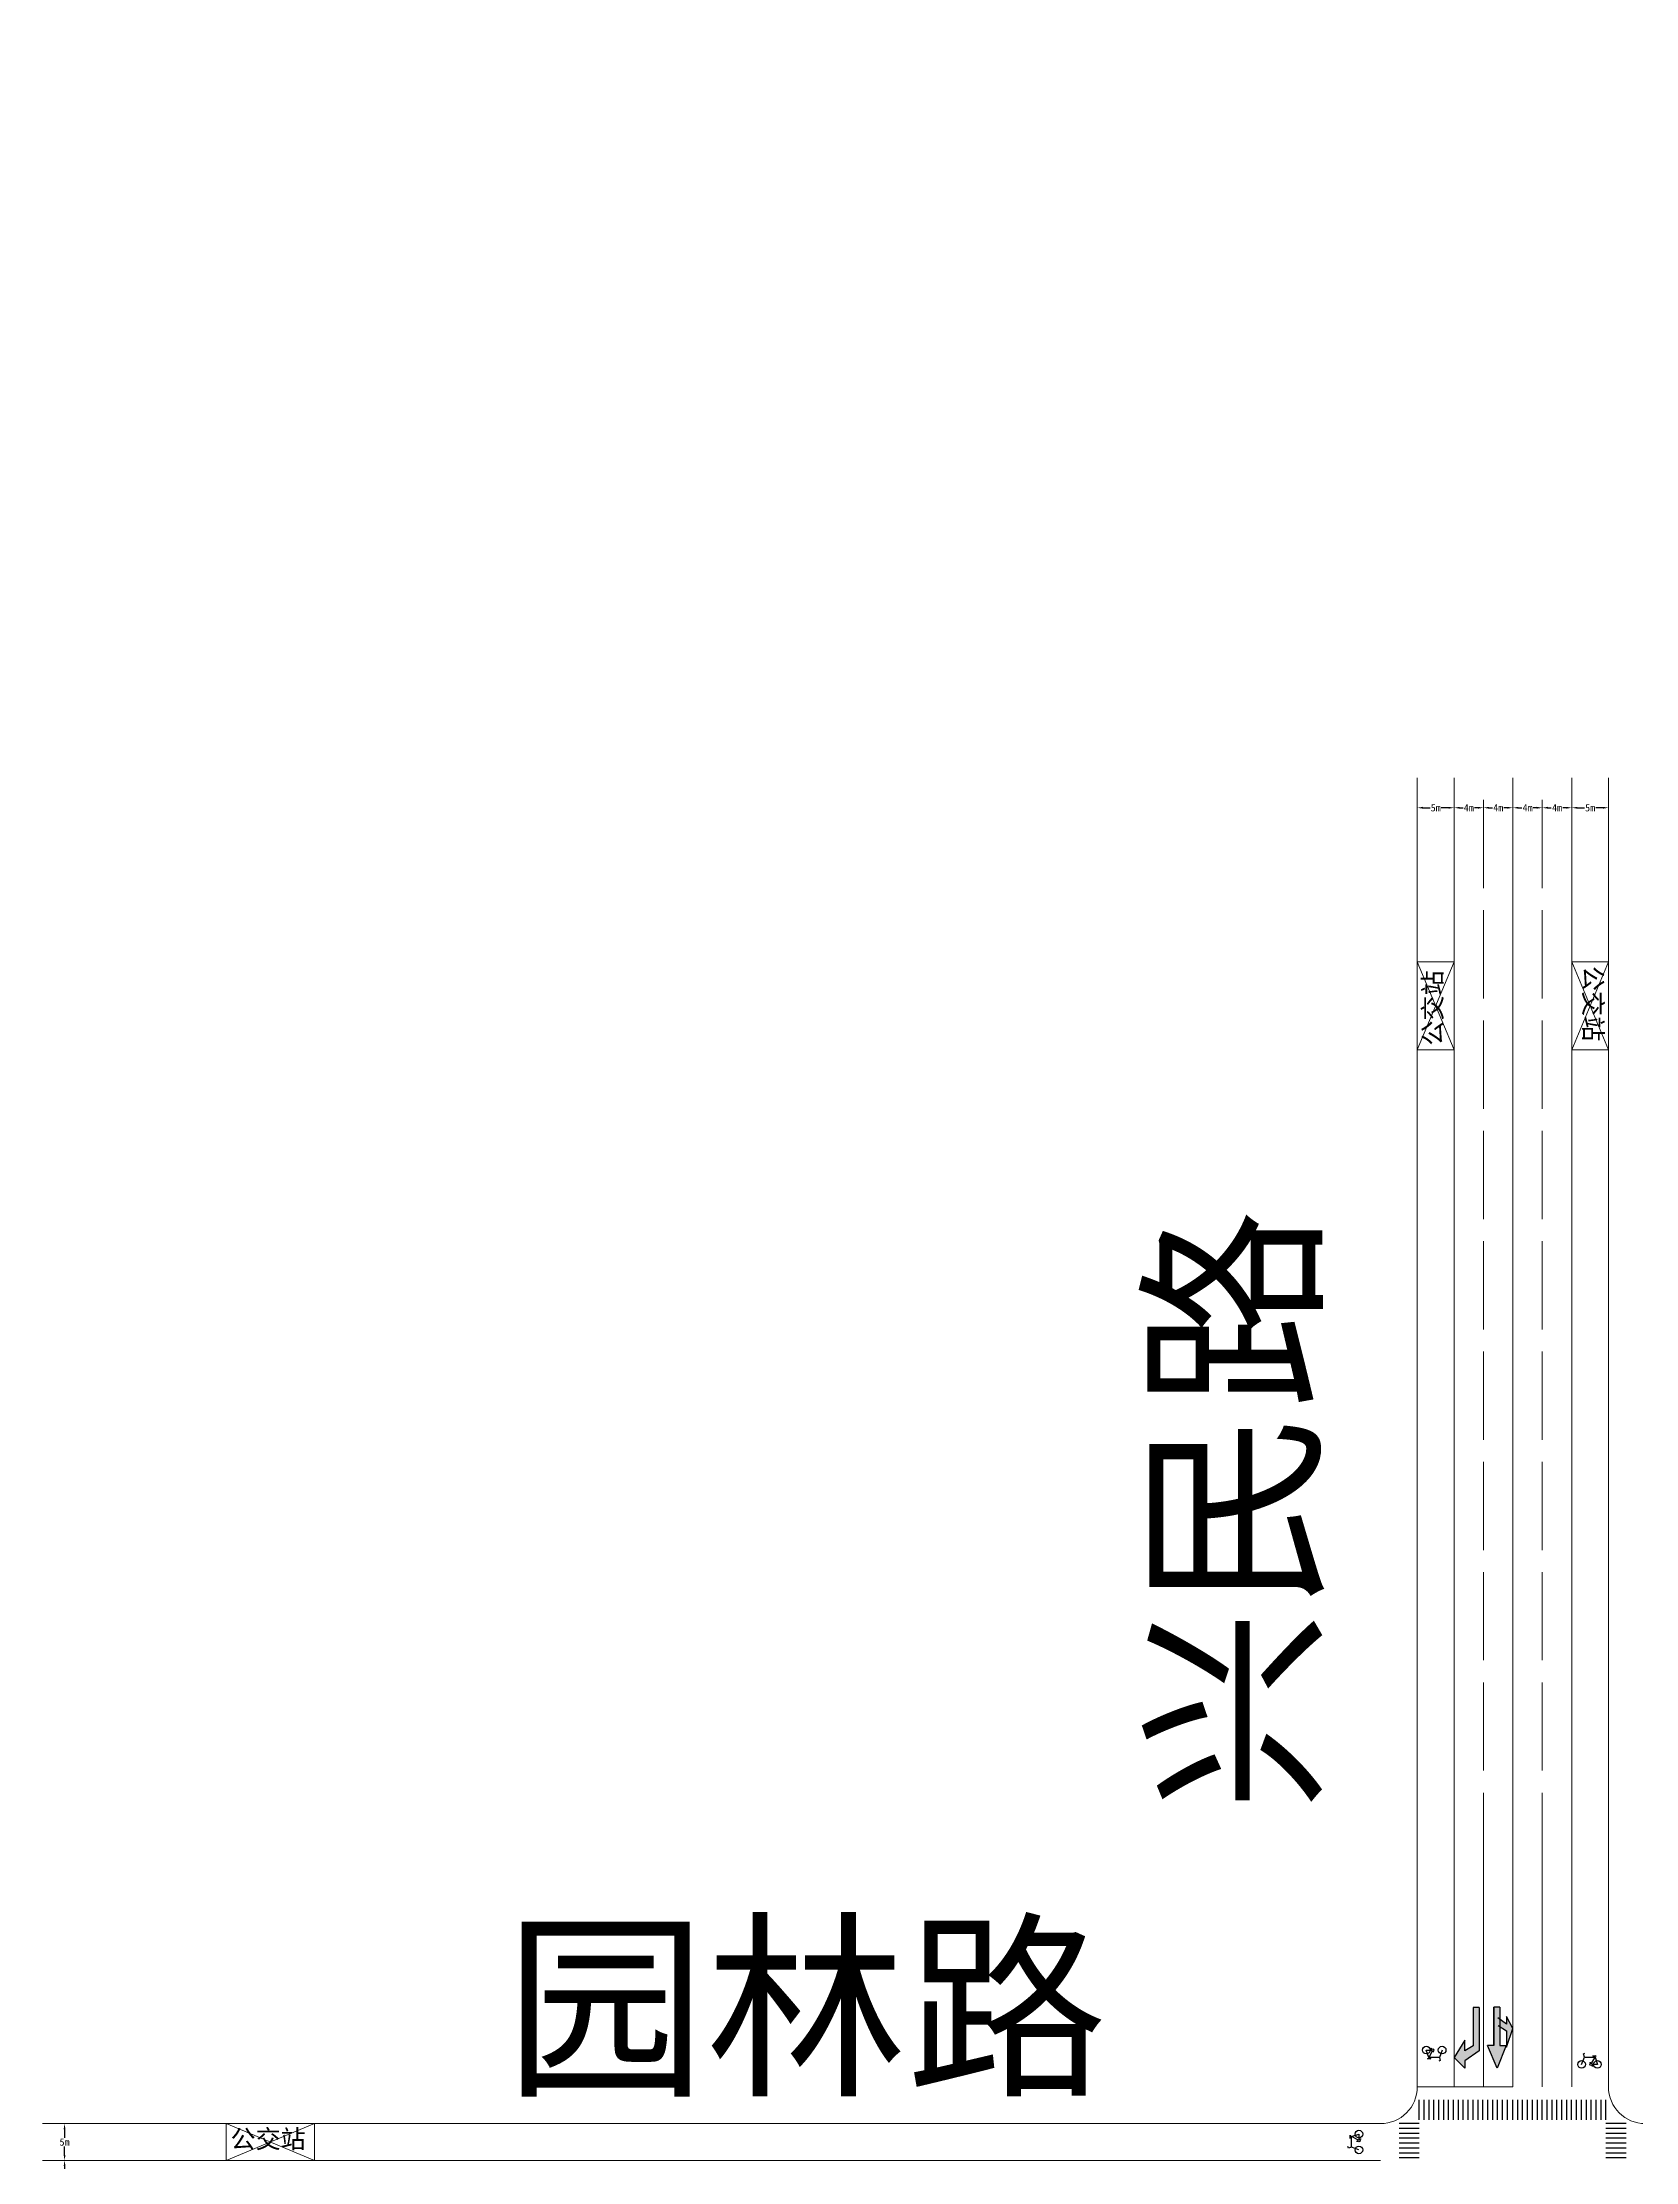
# Model space of a CAD drawing. Header units: millimetres. Extents: x -314 to 886, y 2238 to 2743.
# Drawn here: x -313.8 to -97.1, y 2449.6 to 2737.8 of the extents above; entities that cross this region are included whole.
import ezdxf

# ---------------------------------------------------------------- set-up
doc = ezdxf.new("R2010")
doc.units = ezdxf.units.MM
doc.linetypes.add('ACAD_ISO02W100', pattern=[15, 12, -3])
doc.layers.add('国道主道', color=7, linetype='Continuous')
doc.layers.add('块插入图层', color=7, linetype='Continuous')
doc.layers.add('标志标线层', color=6, linetype='Continuous', lineweight=15)
doc.layers.add('路口层', color=4, linetype='Continuous', lineweight=9)
doc.styles.get("Standard").update_dxf_attribs({"font": ''})
doc.styles.get('Standard').set_extended_font_data('SimSun')
doc.dimstyles.new('m', dxfattribs={"dimtxt": 1, "dimasz": 0.75, "dimexe": 0.18, "dimexo": 0.0625, "dimgap": 0.09, "dimtad": 0, "dimtih": 1, "dimtoh": 1, "dimdsep": 46, "dimtxsty": 'Standard', "dimcen": 0.09, "dimse1": 1, "dimse2": 1, "dimadec": 0, "dimazin": 0, "dimtfac": 1, "dimtofl": 0, "dimtmove": 0, "dimatfit": 3, "dimfxl": 0.18, "dimtolj": 1, "dimtzin": 0, "dimarcsym": 0})

# ---------------------------------------------------------------- blocks, each defined once
blk = doc.blocks.new('*D16')
at = {"layer": 'Defpoints', "color": 0}
for p in [(-313.82, 2454.77), (-313.82, 2449.77), (-310.81, 2449.77)]:
    blk.add_point(p, dxfattribs=at)
at = {"layer": '标志标线层', "color": 0, "lineweight": -2}
for p, q in [((-310.81, 2454.02), (-310.81, 2452.86)), ((-310.81, 2450.52), (-310.81, 2451.68))]:
    blk.add_line(p, q, dxfattribs=at)
at = {"layer": '标志标线层', "color": 0}
for points in [[(-310.93, 2454.02), (-310.68, 2454.02), (-310.81, 2454.77)], [(-310.93, 2450.52), (-310.68, 2450.52), (-310.81, 2449.77)]]:
    blk.add_solid(points, dxfattribs=at)
at = {"layer": '标志标线层', "color": 0, "insert": (-310.81, 2452.27), "char_height": 1, "attachment_point": 5}
blk.add_mtext('\\A1;5m', dxfattribs=at)
blk = doc.blocks.new('*D6')
at = {"layer": 'Defpoints', "color": 0}
for p in [(-310.81, 2449.77), (-310.81, 2445.77), (-210.81, 2445.77)]:
    blk.add_point(p, dxfattribs=at)
at = {"layer": '标志标线层', "color": 0, "lineweight": -2}
for p, q in [((-310.81, 2449.02), (-310.81, 2448.36)), ((-310.81, 2446.52), (-310.81, 2447.18))]:
    blk.add_line(p, q, dxfattribs=at)
at = {"layer": '标志标线层', "color": 0}
for points in [[(-310.93, 2449.02), (-310.68, 2449.02), (-310.81, 2449.77)], [(-310.93, 2446.52), (-310.68, 2446.52), (-310.81, 2445.77)]]:
    blk.add_solid(points, dxfattribs=at)
at = {"layer": '标志标线层', "color": 0, "insert": (-310.81, 2447.77), "char_height": 1, "attachment_point": 5}
blk.add_mtext('\\A1;4m', dxfattribs=at)
blk = doc.blocks.new('*D23')
at = {"layer": 'Defpoints', "color": 0}
for p in [(-126.82, 2637.77), (-121.82, 2637.77), (-121.82, 2633.7)]:
    blk.add_point(p, dxfattribs=at)
at = {"layer": '标志标线层', "color": 0, "lineweight": -2}
for p, q in [((-126.07, 2633.7), (-125.09, 2633.7)), ((-122.57, 2633.7), (-123.56, 2633.7))]:
    blk.add_line(p, q, dxfattribs=at)
at = {"layer": '标志标线层', "color": 0}
for points in [[(-126.07, 2633.83), (-126.07, 2633.58), (-126.82, 2633.7)], [(-122.57, 2633.83), (-122.57, 2633.58), (-121.82, 2633.7)]]:
    blk.add_solid(points, dxfattribs=at)
at = {"layer": '标志标线层', "color": 0, "insert": (-124.32, 2633.7), "char_height": 1, "attachment_point": 5}
blk.add_mtext('\\A1;5m', dxfattribs=at)
blk = doc.blocks.new('*D13')
at = {"layer": 'Defpoints', "color": 0}
for p in [(-117.82, 2637.77), (-121.82, 2633.7), (-117.82, 2633.7)]:
    blk.add_point(p, dxfattribs=at)
at = {"layer": '标志标线层', "color": 0, "lineweight": -2}
for p, q in [((-121.07, 2633.7), (-120.6, 2633.7)), ((-118.57, 2633.7), (-119.05, 2633.7))]:
    blk.add_line(p, q, dxfattribs=at)
at = {"layer": '标志标线层', "color": 0}
for points in [[(-121.07, 2633.83), (-121.07, 2633.58), (-121.82, 2633.7)], [(-118.57, 2633.83), (-118.57, 2633.58), (-117.82, 2633.7)]]:
    blk.add_solid(points, dxfattribs=at)
at = {"layer": '标志标线层', "color": 0, "insert": (-119.82, 2633.7), "char_height": 1, "attachment_point": 5}
blk.add_mtext('\\A1;4m', dxfattribs=at)
blk = doc.blocks.new('*D14')
at = {"layer": 'Defpoints', "color": 0}
for p in [(-117.82, 2633.7), (-113.82, 2633.7), (-113.82, 2633.7)]:
    blk.add_point(p, dxfattribs=at)
at = {"layer": '标志标线层', "color": 0, "lineweight": -2}
for p, q in [((-117.07, 2633.7), (-116.6, 2633.7)), ((-114.57, 2633.7), (-115.05, 2633.7))]:
    blk.add_line(p, q, dxfattribs=at)
at = {"layer": '标志标线层', "color": 0}
for points in [[(-117.07, 2633.83), (-117.07, 2633.58), (-117.82, 2633.7)], [(-114.57, 2633.83), (-114.57, 2633.58), (-113.82, 2633.7)]]:
    blk.add_solid(points, dxfattribs=at)
at = {"layer": '标志标线层', "color": 0, "insert": (-115.82, 2633.7), "char_height": 1, "attachment_point": 5}
blk.add_mtext('\\A1;4m', dxfattribs=at)
blk = doc.blocks.new('*D15')
at = {"layer": 'Defpoints', "color": 0}
for p in [(-109.82, 2737.77), (-113.82, 2633.7), (-109.82, 2633.7)]:
    blk.add_point(p, dxfattribs=at)
at = {"layer": '标志标线层', "color": 0, "lineweight": -2}
for p, q in [((-113.07, 2633.7), (-112.6, 2633.7)), ((-110.57, 2633.7), (-111.05, 2633.7))]:
    blk.add_line(p, q, dxfattribs=at)
at = {"layer": '标志标线层', "color": 0}
for points in [[(-113.07, 2633.83), (-113.07, 2633.58), (-113.82, 2633.7)], [(-110.57, 2633.83), (-110.57, 2633.58), (-109.82, 2633.7)]]:
    blk.add_solid(points, dxfattribs=at)
at = {"layer": '标志标线层', "color": 0, "insert": (-111.82, 2633.7), "char_height": 1, "attachment_point": 5}
blk.add_mtext('\\A1;4m', dxfattribs=at)
blk = doc.blocks.new('*D24')
at = {"layer": 'Defpoints', "color": 0}
for p in [(-109.82, 2637.77), (-105.82, 2637.77), (-109.82, 2633.7)]:
    blk.add_point(p, dxfattribs=at)
at = {"layer": '标志标线层', "color": 0, "lineweight": -2}
for p, q in [((-109.07, 2633.7), (-108.6, 2633.7)), ((-106.57, 2633.7), (-107.05, 2633.7))]:
    blk.add_line(p, q, dxfattribs=at)
at = {"layer": '标志标线层', "color": 0}
for points in [[(-109.07, 2633.83), (-109.07, 2633.58), (-109.82, 2633.7)], [(-106.57, 2633.83), (-106.57, 2633.58), (-105.82, 2633.7)]]:
    blk.add_solid(points, dxfattribs=at)
at = {"layer": '标志标线层', "color": 0, "insert": (-107.82, 2633.7), "char_height": 1, "attachment_point": 5}
blk.add_mtext('\\A1;4m', dxfattribs=at)
blk = doc.blocks.new('*D25')
at = {"layer": 'Defpoints', "color": 0}
for p in [(-105.82, 2637.77), (-100.82, 2637.77), (-105.82, 2633.7)]:
    blk.add_point(p, dxfattribs=at)
at = {"layer": '标志标线层', "color": 0, "lineweight": -2}
for p, q in [((-105.07, 2633.7), (-104.09, 2633.7)), ((-101.57, 2633.7), (-102.56, 2633.7))]:
    blk.add_line(p, q, dxfattribs=at)
at = {"layer": '标志标线层', "color": 0}
for points in [[(-105.07, 2633.83), (-105.07, 2633.58), (-105.82, 2633.7)], [(-101.57, 2633.83), (-101.57, 2633.58), (-100.82, 2633.7)]]:
    blk.add_solid(points, dxfattribs=at)
at = {"layer": '标志标线层', "color": 0, "insert": (-103.32, 2633.7), "char_height": 1, "attachment_point": 5}
blk.add_mtext('\\A1;5m', dxfattribs=at)
blk = doc.blocks.new('自行车道')
at = {"color": 6}
for p, q in [((-7.3, -19.3), (0, 0)), ((-2.5, 8.2), (1.4, 10)), ((0, 0), (-2.5, 8.2)), ((0, 0), (27.8, 0)), ((18.7, -16.7), (27.8, 0)), ((27.8, 1.5), (22.2, 3.5)), ((22.2, 3.5), (31.1, 3.5)), ((31.1, 3.5), (27.8, 1.5)), ((27.8, 0), (27.8, 1.5)), ((27.8, 0), (34.1, -19.3)), ((14.2, -14.5), (16.9, -14.5)), ((16.1, -16.5), (15.4, -14.5)), ((19.2, -21.5), (21.3, -23.7)), ((23, -23.7), (19.6, -23.7)), ((34.1, -19.3), (20.2, -19.3))]:
    blk.add_line(p, q, dxfattribs=at)
for centre, radius in [((-7.3, -19.3), 10), ((17.2, -19.3), 3), ((34.1, -19.3), 10)]:
    blk.add_circle(centre, radius, dxfattribs=at)
blk = doc.blocks.new('右转线')
h = blk.add_hatch(color=6)
h.dxf.hatch_style = 1
h.paths.add_polyline_path([(0, 0), (-35.1, 35.3), (-35.1, 10.9), (-82.2, -21.6), (-82.2, -38.2), (-82.2, -163.2), (-62.2, -163.2), (-62.2, -38.2), (-35.1, -21.6), (-35.1, -56.6)])
at = {"color": 6}
for p, q in [((-82.2, -21.6), (-35.1, 10.9)), ((-35.1, 10.9), (-35.1, 35.3)), ((-35.1, 35.3), (0, 0)), ((-35.1, -56.6), (0, 0)), ((-82.2, -38.2), (-82.2, -21.6)), ((-82.2, -163.2), (-82.2, -38.2)), ((-62.2, -38.2), (-35.1, -21.6)), ((-62.2, -163.2), (-62.2, -38.2)), ((-35.1, -21.6), (-35.1, -56.6)), ((-82.2, -163.2), (-62.2, -163.2))]:
    blk.add_line(p, q, dxfattribs=at)
blk = doc.blocks.new('直行左转线')
h = blk.add_hatch(color=6)
h.dxf.hatch_style = 1
h.paths.add_polyline_path([(-29.3, -74.4), (-9.3, -74.4), (-9.3, -199.4), (10.7, -199.4), (10.7, -74.4), (30.7, -74.4), (0, 0)])
h = blk.add_hatch(color=6)
h.dxf.hatch_style = 1
h.paths.add_polyline_path([(-51.7, -129.3), (-30.8, -68.8), (-30.8, -122.3), (-8.4, -136.5), (-8.4, -160.7), (-30.8, -144.3), (-30.8, -168.9)])
at = {"color": 6}
for p, q in [((-29.3, -74.4), (0, 0)), ((0, 0), (30.7, -74.4)), ((-30.8, -68.8), (-51.7, -129.3)), ((-30.8, -122.3), (-30.8, -68.8)), ((-51.7, -129.3), (-30.8, -168.9)), ((-3.9, -139.3), (-30.8, -122.3)), ((-9.3, -74.4), (-29.3, -74.4)), ((-9.3, -199.4), (-9.3, -74.4)), ((10.7, -199.4), (10.7, -74.4)), ((10.7, -74.4), (10.7, -199.4)), ((10.7, -74.4), (30.7, -74.4)), ((-30.8, -168.9), (-30.8, -144.3)), ((-30.8, -144.3), (-3.1, -164.5)), ((-9.3, -199.4), (10.7, -199.4))]:
    blk.add_line(p, q, dxfattribs=at)

msp = doc.modelspace()

# ---------------------------------------------------------------- linework, layer by layer
at = {"layer": '国道主道', "color": 6}
for p, q in [((-126.564, 2455.291), (-126.564, 2458.019)), ((-125.897, 2455.291), (-125.897, 2458.019)), ((-125.231, 2455.291), (-125.231, 2458.019)), ((-124.564, 2455.291), (-124.564, 2458.019)), ((-123.897, 2455.291), (-123.897, 2458.019)), ((-123.231, 2455.291), (-123.231, 2458.019)), ((-122.564, 2455.291), (-122.564, 2458.019)), ((-121.897, 2455.291), (-121.897, 2458.019)), ((-121.231, 2455.291), (-121.231, 2458.019)), ((-120.564, 2455.291), (-120.564, 2458.019)), ((-119.897, 2455.291), (-119.897, 2458.019)), ((-119.231, 2455.291), (-119.231, 2458.019)), ((-118.564, 2455.291), (-118.564, 2458.019)), ((-117.897, 2455.291), (-117.897, 2458.019)), ((-117.231, 2455.291), (-117.231, 2458.019)), ((-116.564, 2455.291), (-116.564, 2458.019)), ((-115.897, 2455.291), (-115.897, 2458.019)), ((-115.231, 2455.291), (-115.231, 2458.019)), ((-114.564, 2455.291), (-114.564, 2458.019)), ((-113.831, 2455.291), (-113.831, 2458.019)), ((-113.164, 2455.291), (-113.164, 2458.019)), ((-112.497, 2455.291), (-112.497, 2458.019)), ((-111.831, 2455.291), (-111.831, 2458.019)), ((-111.164, 2455.291), (-111.164, 2458.019)), ((-110.497, 2455.291), (-110.497, 2458.019)), ((-109.831, 2455.291), (-109.831, 2458.019)), ((-109.164, 2455.291), (-109.164, 2458.019)), ((-108.497, 2455.291), (-108.497, 2458.019)), ((-107.831, 2455.291), (-107.831, 2458.019)), ((-107.164, 2455.291), (-107.164, 2458.019)), ((-106.497, 2455.291), (-106.497, 2458.019)), ((-105.831, 2455.291), (-105.831, 2458.019)), ((-105.164, 2455.291), (-105.164, 2458.019)), ((-104.497, 2455.291), (-104.497, 2458.019)), ((-103.831, 2455.291), (-103.831, 2458.019)), ((-103.164, 2455.291), (-103.164, 2458.019)), ((-102.497, 2455.291), (-102.497, 2458.019)), ((-101.831, 2455.291), (-101.831, 2458.019)), ((-101.164, 2455.291), (-101.164, 2458.019)), ((-126.564, 2454.782), (-129.292, 2454.782)), ((-126.564, 2454.116), (-129.292, 2454.116)), ((-126.564, 2453.449), (-129.292, 2453.449)), ((-126.564, 2452.782), (-129.292, 2452.782)), ((-98.436, 2454.782), (-101.164, 2454.782)), ((-98.436, 2454.116), (-101.164, 2454.116)), ((-98.436, 2453.449), (-101.164, 2453.449)), ((-98.436, 2452.782), (-101.164, 2452.782)), ((-126.564, 2452.116), (-129.292, 2452.116)), ((-126.564, 2451.449), (-129.292, 2451.449)), ((-126.564, 2450.782), (-129.292, 2450.782)), ((-126.564, 2450.116), (-129.292, 2450.116)), ((-98.436, 2452.116), (-101.164, 2452.116)), ((-98.436, 2451.449), (-101.164, 2451.449)), ((-98.436, 2450.782), (-101.164, 2450.782)), ((-98.436, 2450.116), (-101.164, 2450.116))]:
    msp.add_line(p, q, dxfattribs=at)
at = {"layer": '标志标线层'}
for p, q in [((-121.825, 2459.774), (-121.825, 2637.774)), ((-113.825, 2459.774), (-113.825, 2637.774)), ((-105.825, 2459.774), (-105.825, 2637.774)), ((-121.825, 2612.774), (-126.825, 2612.774)), ((-126.825, 2600.774), (-121.825, 2612.774)), ((-126.825, 2612.774), (-121.825, 2600.774)), ((-126.825, 2612.774), (-126.825, 2600.774)), ((-121.825, 2600.774), (-121.825, 2612.774)), ((-100.825, 2612.774), (-105.825, 2612.774)), ((-105.825, 2612.774), (-105.825, 2600.774)), ((-100.825, 2612.774), (-105.825, 2600.774)), ((-100.825, 2600.774), (-105.825, 2612.774)), ((-100.825, 2600.774), (-100.825, 2612.774)), ((-126.825, 2600.774), (-121.825, 2600.774)), ((-105.825, 2600.774), (-100.825, 2600.774)), ((-117.825, 2459.774), (-117.825, 2487.774)), ((-109.825, 2459.774), (-109.825, 2487.774)), ((-126.825, 2459.774), (-113.825, 2459.774)), ((-288.825, 2454.774), (-288.825, 2449.774)), ((-288.825, 2454.774), (-276.825, 2449.774)), ((-276.825, 2454.774), (-288.825, 2449.774)), ((-276.825, 2454.774), (-288.825, 2454.774)), ((-276.825, 2449.774), (-276.825, 2454.774)), ((-313.825, 2449.774), (-131.825, 2449.774)), ((-288.825, 2449.774), (-276.825, 2449.774))]:
    msp.add_line(p, q, dxfattribs=at)
at = {"layer": '标志标线层', "linetype": 'ACAD_ISO02W100'}
for p, q in [((-117.825, 2487.774), (-117.825, 2637.774)), ((-109.825, 2487.774), (-109.825, 2637.774))]:
    msp.add_line(p, q, dxfattribs=at)
at = {"layer": '路口层'}
for p, q in [((-126.825, 2595.689), (-126.825, 2637.774)), ((-100.825, 2595.689), (-100.825, 2637.774)), ((-121.825, 2600.774), (-121.825, 2610.774)), ((-105.825, 2612.774), (-105.825, 2602.774)), ((-126.825, 2459.774), (-126.825, 2595.689)), ((-100.825, 2459.774), (-100.825, 2595.689)), ((-313.825, 2454.774), (-271.758, 2454.774)), ((-271.758, 2454.774), (-131.825, 2454.774)), ((-288.825, 2449.774), (-278.825, 2449.774))]:
    msp.add_line(p, q, dxfattribs=at)
for centre, start, end in [((-131.825, 2459.774), 270, 0), ((-95.825, 2459.774), 180, 270)]:
    msp.add_arc(centre, 5, start, end, dxfattribs=at)

# ---------------------------------------------------------------- block references
at = {"layer": '块插入图层', "color": 6, "lineweight": 5}
for name, p, xscale, yscale, zscale, rotation in [('右转线', (-121.825, 2463.774), 0.04166666666666666, 0.04166666666666666, 0.04166666666666666, 180), ('直行左转线', (-115.98, 2462.304), 0.04166666666666666, 0.04166666666666666, 0.04166666666666666, 180), ('自行车道', (-123.825, 2463.774), 0.05208333333333333, 0.05208333333333333, 0.05208333333333333, 180), ('自行车道', (-135.77, 2451.579), 0.05208333333333333, 0.05208333333333333, 0.05208333333333333, 89.99999999999999)]:
    msp.add_blockref(name, p, dxfattribs=dict(at, xscale=xscale, yscale=yscale, zscale=zscale, rotation=rotation))
at = {"layer": '块插入图层', "color": 6, "lineweight": 5, "xscale": 0.05208333333333333, "yscale": 0.05208333333333333, "zscale": 0.05208333333333333}
msp.add_blockref('自行车道', (-104.099, 2463.83), dxfattribs=at)

# ---------------------------------------------------------------- texts
at = {"layer": '标志标线层'}
msp.add_text('兴民路', height=20, rotation=90, dxfattribs=at).set_placement((-141.789, 2497.299))
msp.add_text('园林路', height=20, dxfattribs=at).set_placement((-250.865, 2460.614))
at = {"layer": '标志标线层', "char_height": 2.5, "attachment_point": 1}
for insert, rotation in [((-125.987, 2601.361), 90), ((-101.662, 2612.187), 270)]:
    msp.add_mtext_dynamic_manual_height_columns('公交站', width=12, gutter_width=12.5, heights=[0], dxfattribs=dict(at, insert=insert, rotation=rotation))
at = {"layer": '标志标线层', "insert": (-288.238, 2453.937), "char_height": 2.5, "attachment_point": 1}
msp.add_mtext_dynamic_manual_height_columns('公交站', width=12, gutter_width=12.5, heights=[0], dxfattribs=at)

# ---------------------------------------------------------------- dimensions: what is measured, and where the dimension line sits
at = {"layer": '标志标线层'}
for base, p1, p2, picture, middle in [((-109.825, 2633.704), (-113.825, 2633.704), (-109.825, 2737.774), '*D15', (-111.825, 2633.704)), ((-121.825, 2633.704), (-126.825, 2637.774), (-121.825, 2637.774), '*D23', (-124.325, 2633.704)), ((-117.825, 2633.704), (-121.825, 2633.704), (-117.825, 2637.774), '*D13', (-119.825, 2633.704)), ((-109.825, 2633.704), (-105.825, 2637.774), (-109.825, 2637.774), '*D24', (-107.825, 2633.704)), ((-105.825, 2633.704), (-100.825, 2637.774), (-105.825, 2637.774), '*D25', (-103.325, 2633.704)), ((-113.825, 2633.704), (-117.825, 2633.704), (-113.825, 2633.704), '*D14', (-115.825, 2633.704))]:
    dim = msp.add_linear_dim(base=base, p1=p1, p2=p2, dimstyle='m', override={"dimpost": 'm'}, dxfattribs=at)
    dim.commit()
    dim.dimension.update_dxf_attribs({"geometry": picture, "text_midpoint": middle})
for base, p1, p2, picture, middle in [((-310.806, 2449.774), (-313.825, 2454.774), (-313.825, 2449.774), '*D16', (-310.806, 2452.274)), ((-310.806, 2445.774), (-310.806, 2449.774), (-210.806, 2445.774), '*D6', (-310.806, 2447.774))]:
    dim = msp.add_linear_dim(base=base, p1=p1, p2=p2, angle=90, dimstyle='m', override={"dimpost": 'm'}, dxfattribs=at)
    dim.commit()
    dim.dimension.update_dxf_attribs({"geometry": picture, "text_midpoint": middle})

doc.saveas('drawing.dxf')
